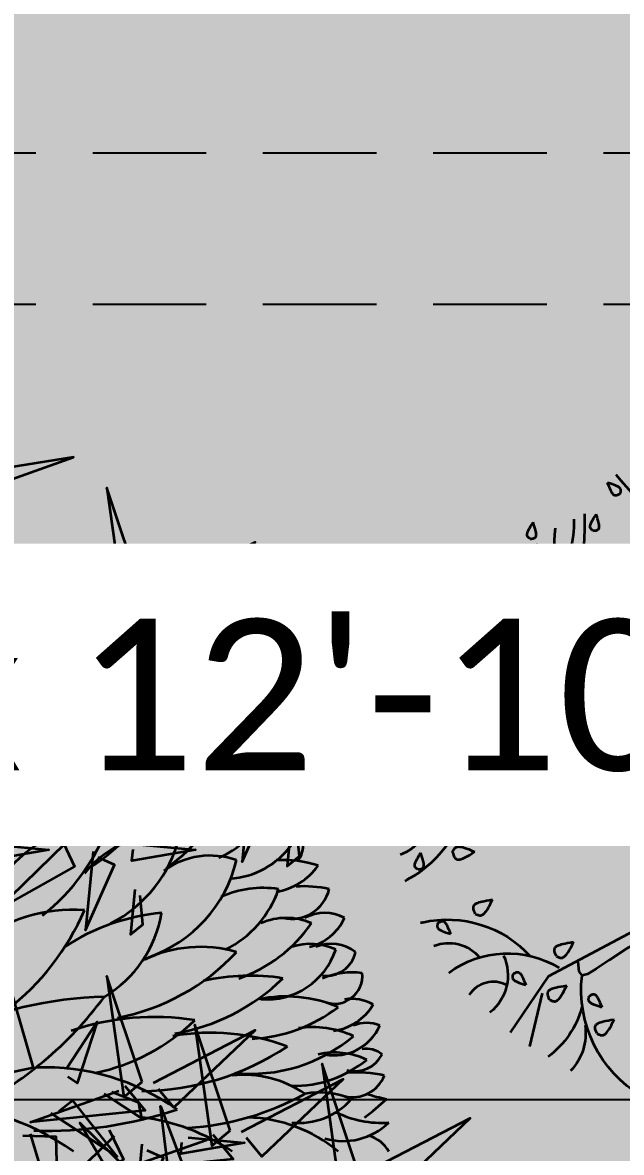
# Model space of a CAD drawing. Header units: millimetres. Extents: x -3567 to 83618, y -21481 to 19784.
# Drawn here: x 5364 to 5759, y 6581 to 7328 of the extents above; entities that cross this region are included whole.
import ezdxf
from ezdxf.enums import TextEntityAlignment as Align

# ---------------------------------------------------------------- set-up
doc = ezdxf.new("R2010")
doc.units = ezdxf.units.MM
doc.header["$LTSCALE"] = 150
doc.linetypes.add('1625_East Villa$0$DASHED', pattern=[0.75, 0.5, -0.25])
doc.linetypes.add('ACAD_ISO10W100', pattern=[18, 12, -3, 0, -3])
for name, color, linetype in [('1625_East Villa$0$ad-Elevation 10', 8, 'Continuous'), ('1625_East Villa$0$ad-Furniture', 8, 'Continuous'), ('1625_East Villa$0$ad-Text main', 7, 'Continuous'), ('ad-Section Line', 2, 'Continuous')]:
    doc.layers.add(name, color=color, linetype=linetype)
doc.layers.add('1625_East Villa$0$ad-Landscape', color=94, linetype='Continuous', lineweight=35)
doc.layers.add('1625_East Villa$0$ad-Landscape 2', color=7, linetype='Continuous', lineweight=35, true_color=0x264c00)
doc.styles.add('1625_East Villa$0$Standard', font='calibril.ttf')
doc.styles.add('ARIAL', font='arial.ttf')

# ---------------------------------------------------------------- blocks, each defined once
blk = doc.blocks.new('enuklfk')
at = {"layer": 'ad-Section Line', "linetype": 'ACAD_ISO10W100', "ltscale": 0.5}
blk.add_line((-3847.77, 0), (829.32, 0), dxfattribs=at)
at = {"layer": 'ad-Section Line', "linetype": 'Continuous', "style": 'ARIAL', "width": 0.8}
blk.add_attdef('SECTION-LETTER', text='', height=80, rotation=2340, dxfattribs=at).set_placement((916.85, 0), align=Align.MIDDLE)
blk = doc.blocks.new('zw$4759')
at = {"layer": 'ad-Section Line', "xscale": 4.313292429215451, "yscale": 4.313292429215451, "zscale": 4.313292429215451, "rotation": 180}
blk.add_blockref('enuklfk', (953.45, -7004.27), dxfattribs=at)
blk = doc.blocks.new('1625_East Villa$0$bamboo')
at = {"layer": '1625_East Villa$0$ad-Landscape 2'}
for points in [[(898.5, 963.1), (1045.1, 1015.5), (876.7, 988.5), (898.5, 963.1)], [(1141.3, 824.7), (1092, 972.3), (1115.5, 803.4), (1141.3, 824.7)], [(1157.1, 823.2), (1299, 896.7), (1185.5, 788.7), (1164.2, 814.6)], [(1117, 819.1), (1145.4, 784.6), (985.2, 768.4), (1108.4, 812)], [(1291.5, 647.4), (1242.1, 795), (1265.7, 626.1), (1291.5, 647.4)], [(1095.3, 757.7), (1115.1, 716.2), (1006.1, 655.3), (1102.4, 749.1)], [(1205.3, 747.1), (1283.9, 739.5), (1195.2, 724.3), (1196.7, 740)], [(1140.9, 737.5), (1130.4, 627.4), (1170.9, 718.7), (1148, 728.8)], [(1307.2, 645.9), (1449.1, 719.5), (1335.7, 611.4), (1314.3, 637.3)], [(1073.1, 552), (1023.7, 699.6), (1047.2, 530.7), (1073.1, 552)], [(1199.3, 684.2), (1193.3, 621.3), (1210.5, 635.5), (1206.4, 675.6)], [(1267.2, 641.9), (1295.6, 607.4), (1135.4, 591.1), (1258.6, 634.8)], [(884, 550.5), (1025.9, 624), (912.4, 516), (891.1, 541.8)], [(1088.8, 550.5), (1230.7, 624), (1117.2, 516), (1095.9, 541.8)], [(1245.4, 580.5), (1265.3, 538.9), (1156.3, 478), (1252.6, 571.9)], [(1355.5, 569.8), (1434.1, 562.2), (1345.4, 547), (1346.9, 562.7)], [(1291.1, 560.2), (1280.6, 450.1), (1321.1, 541.4), (1298.2, 551.6)], [(1048.7, 546.4), (1077.2, 511.9), (916.9, 495.7), (1040.1, 539.3)], [(1349.5, 506.9), (1343.5, 444), (1360.7, 458.2), (1356.6, 498.3)], [(932.3, 474.4), (1010.9, 466.8), (922.2, 451.6), (923.7, 467.3)], [(1027, 485), (1046.8, 443.4), (937.9, 382.6), (1034.1, 476.4)], [(1137.1, 474.4), (1215.7, 466.8), (1126.9, 451.6), (1128.4, 467.3)], [(1072.7, 464.7), (1062.1, 354.7), (1102.6, 446), (1079.8, 456.1)], [(1131.1, 411.5), (1125, 348.6), (1142.3, 362.8), (1138.2, 402.9)], [(945.2, 153.2), (945.8, 313), (988.9, 162.4), (956.1, 155.5)], [(1141.3, 142.9), (1092, 290.5), (1115.5, 121.6), (1141.3, 142.9)], [(1035, 160.6), (1078.2, 226.8), (1050.5, 141.1), (1037.3, 149.7)], [(1264.2, 74.7), (1214.8, 222.3), (1238.4, 53.4), (1264.2, 74.7)], [(1157.1, 141.4), (1299, 214.9), (1185.5, 106.9), (1164.2, 132.8)], [(1441.7, 20.2), (1392.3, 167.8), (1415.9, -1.1), (1441.7, 20.2)], [(1279.9, 73.2), (1421.8, 146.8), (1308.4, 38.7), (1287, 64.6)], [(1117, 137.3), (1145.4, 102.8), (985.2, 86.6), (1108.4, 130.2)], [(1087.9, 126.1), (1140.9, 91.6), (1136.3, 113.5), (1098.9, 128.4)], [(1013.6, 99.1), (1106.3, 38.8), (1044.2, 116.9), (1024.6, 101.4)], [(1220.1, -21.7), (1186.2, -50.9), (1166.7, 109), (1212.8, -13.3)], [(1158.3, -1.3), (1117.1, -21.9), (1054.1, 85.8), (1149.8, -8.5)], [(1457.4, 18.7), (1599.3, 92.2), (1485.9, -15.8), (1464.5, 10)], [(974.5, 68.1), (1020.5, 66.3), (1023.9, -58.4), (985.4, 70.4)], [(1095.3, 76), (1115.1, 34.4), (1006.1, -26.5), (1102.4, 67.3)], [(1239.9, 69.2), (1268.3, 34.7), (1108.1, 18.4), (1231.3, 62.1)], [(1205.3, 65.3), (1283.9, 57.7), (1195.2, 42.5), (1196.7, 58.2)], [(1140.9, 55.7), (1130.4, -54.4), (1170.9, 36.9), (1148, 47)]]:
    blk.add_lwpolyline(points, dxfattribs=at)
blk = doc.blocks.new('1625_East Villa$0$A$C7DA81DBD')
at = {"layer": '1625_East Villa$0$ad-Landscape 2'}
for centre, radius, start, end in [((1.8213, 3.5993), 0.3023, 107.3992, 143.67876), ((1.4522, 3.7508), 0.3106, 341.21289, 26.18085), ((2.4444, 2.7002), 1.2047, 114.47438, 140.38238), ((0.4659, 3.9514), 1.4875, 337.29257, 354.02748), ((2.1581, 3.3546), 0.3559, 99.63085, 133.13709), ((1.6924, 3.6508), 0.4098, 336.38924, 7.6723), ((2.2394, 2.9434), 0.5806, 93.32513, 131.66362), ((0.9147, 3.7961), 1.3196, 333.78136, 348.06114), ((2.4029, 3.194), 0.3293, 92.31458, 133.75489), ((2.1061, 3.4684), 0.2887, 325.35935, 10.9222), ((0.4879, 3.7225), 1.408, 309.24822, 345.91322), ((1.8961, 2.6169), 0.7641, 93.18845, 132.61455), ((2.6219, 2.7574), 0.6207, 93.06665, 130.22411), ((2.1285, 3.3962), 0.4606, 314.41683, 357.63522), ((2.2078, 2.5037), 0.7304, 88.94937, 129.1849), ((1.0136, 3.5245), 1.2421, 311.60195, 346.47297), ((3.0457, 2.0047), 1.2814, 103.71524, 113.85648), ((2.4584, 3.1948), 0.2887, 325.35935, 10.9222), ((2.4357, 2.4238), 0.6427, 77.61453, 116.92393), ((3.0549, 2.2322), 0.863, 98.61282, 128.97622), ((2.5541, 3.0699), 0.3719, 312.03902, 2.39813), ((1.9988, 3.0323), 0.5442, 309.31962, 1.75138), ((2.0257, 2.069), 0.8461, 98.57089, 141.50718), ((0.4415, 3.0214), 1.4626, 322.92796, 355.46028), ((3.0253, 2.6704), 0.2744, 78.73381, 122.02457), ((2.9291, 2.9329), 0.15, 306.19039, 2.52975), ((3.2048, 2.0899), 0.7587, 91.41505, 126.15667), ((2.8327, 2.8868), 0.3555, 304.28194, 353.79297), ((2.4021, 1.9593), 0.8207, 94.0733, 134.87713), ((1.4468, 2.8141), 0.8978, 319.49244, 357.69907), ((1.3292, 3.2587), 1.5303, 304.25441, 342.40951), ((2.8129, 2.1522), 0.6446, 92.21829, 140.84358), ((3.255, 2.3074), 0.3987, 82.27272, 109.05896), ((4.7109, 2.1806), 1.4962, 159.58638, 165.44635), ((3.0882, 1.8014), 0.7945, 88.44815, 127.52814), ((2.167, 2.7765), 0.9598, 303.44945, 349.14185), ((3.387, 2.0873), 0.4877, 88.40112, 129.1706), ((3.2185, 2.5369), 0.186, 299.00554, 11.76376), ((3.4542, 2.3019), 0.1679, 76.81907, 120.10983), ((3.3252, 2.438), 0.1695, 323.72347, 9.28631), ((3.2095, 2.1093), 0.2729, 57.84483, 144.60114), ((3.5474, 1.9775), 0.3785, 89.04584, 126.1809), ((3.4098, 2.3203), 0.1483, 278.29705, 13.9033), ((2.3006, 1.3581), 0.9275, 90.17163, 138.26071), ((0.9565, 2.7668), 1.425, 308.22789, 340.26694), ((2.8672, 2.5356), 0.5252, 291.97187, 338.1743), ((2.6751, 1.5084), 0.6953, 80.6567, 141.71751), ((3.6227, 2.031), 0.1831, 77.9287, 128.85753), ((3.4132, 2.1554), 0.2388, 327.68239, 13.24524), ((1.8936, 2.412), 0.9205, 297.11773, 346.33164), ((3.104, 2.4748), 0.5733, 273.62657, 324.23647), ((3.3241, 1.386), 0.7926, 71.98772, 94.43369), ((3.0021, 1.5187), 0.5438, 70.20197, 126.22103), ((2.2585, 2.2572), 0.9551, 289.25986, 346.25719), ((3.5079, 1.2176), 0.814, 72.47778, 93.23616), ((3.3942, 2.2431), 0.4369, 278.92704, 325.21519), ((3.3701, 1.1333), 0.7046, 81.24696, 114.39648), ((2.7888, 2.0624), 0.7268, 296.20301, 341.32918), ((3.5663, 1.8937), 0.2709, 257.55099, 346.34539), ((3.6458, 0.9704), 0.8788, 77.92659, 92.99743), ((2.0528, 0.5755), 1.111, 86.04844, 128.35019), ((0.5036, 2.3877), 1.7715, 307.95541, 336.59015), ((2.8127, 0.1703), 1.5025, 95.62532, 123.13317), ((1.8408, 1.8007), 0.8356, 300.6803, 350.69519), ((3.799, 1.3868), 0.2788, 60.36234, 119.63766), ((2.8723, 2.1694), 1.0147, 288.93763, 325.3584), ((3.5309, 1.1863), 0.4429, 66.56317, 113.43683), ((3.6025, 1.7876), 0.3701, 283.9638, 334.63628), ((2.935, 0.5362), 0.8919, 73.64007, 116.08119), ((3.6986, 1.0203), 0.4283, 65.59747, 107.58932), ((3.8429, 1.1634), 0.2852, 53.28378, 111.64538), ((2.0704, 2.4383), 1.5297, 280.87998, 316.84474), ((3.3934, 1.5704), 0.508, 265.63715, 341.63434), ((3.8061, 1.4393), 0.2126, 263.93136, 347.1466), ((2.5206, 2.2177), 1.411, 279.65865, 314.4053), ((3.2785, -0.1985), 1.4267, 80.74511, 103.04309), ((3.9905, 0.7068), 0.5437, 82.71659, 112.35425), ((3.867, 1.2266), 0.1934, 249.40402, 5.81334), ((2.3551, -1.8074), 2.8907, 91.74206, 114.32586), ((0.1824, 2.6175), 2.5892, 296.37959, 323.62907), ((3.5292, 0.1698), 0.9139, 66.6856, 101.98272), ((3.8058, 1.2269), 0.3858, 278.11277, 328.84912), ((3.9828, 0.7528), 0.3143, 60.83495, 98.40667), ((3.2424, 1.8545), 1.0655, 272.74788, 307.4895), ((2.6118, -0.8298), 1.7705, 80.78995, 108.93131), ((1.9143, 1.938), 1.4152, 281.89122, 313.87774), ((3.7147, 0.1925), 0.678, 65.29475, 98.44427), ((3.8641, 1.0224), 0.3477, 259.21259, 336.08162), ((4.09, 0.6654), 0.2348, 66.95459, 113.04541), ((3.0057, -0.698), 1.5293, 69.60798, 99.92697), ((3.2885, 1.64), 1.0932, 263.82806, 310.47833), ((2.5064, 2.2982), 1.8728, 270.64954, 303.44704), ((4.09, 0.5543), 0.1658, 49.71676, 100.64559), ((3.5803, 1.2652), 0.8033, 269.21022, 309.38588), ((3.8679, 0.1672), 0.5263, 65.03704, 102.60876), ((4.0065, 0.7788), 0.2144, 255.31026, 332.80649), ((1.8532, -0.9988), 1.5896, 54.65742, 92.19306), ((4.0211, -0.3309), 0.8867, 77.52959, 94.45848), ((3.2335, -0.2213), 0.7603, 55.7746, 95.87942), ((3.9905, 0.6212), 0.2383, 256.99707, 338.77188), ((2.7222, 2.1138), 1.9478, 273.73964, 298.81783), ((3.7607, -0.1513), 0.5674, 66.95643, 100.10595), ((4.487, 1.6291), 1.2847, 251.99953, 258.36281), ((1.0264, -1.4309), 1.7659, 54.46623, 125.53377), ((3.6164, 0.6908), 0.4865, 264.42972, 318.86104), ((3.052, 1.6261), 1.72, 306.4839, 313.12995), ((1.8634, 3.0329), 2.8823, 268.28266, 288.38947), ((2.3531, -1.1695), 1.4234, 55.68031, 82.95803), ((3.2407, -0.7659), 1.0093, 49.89452, 88.74382), ((4.1975, 0.9392), 0.7339, 243.98295, 273.57108), ((3.9266, 0.5355), 0.4565, 253.76314, 313.91182), ((4.0462, -0.1006), 0.224, 28.43363, 74.68909)]:
    blk.add_arc(centre, radius, start, end, dxfattribs=at)
blk = doc.blocks.new('1625_East Villa$0$A$C279134A6')
at = {"layer": '1625_East Villa$0$ad-Landscape', "linetype": 'Continuous'}
for p, q in [((185.4, 683.3), (169.6, 750.2)), ((72.2, 376.9), (16.7, 336.4)), ((150.2, 271.7), (93.3, 199)), ((134.4, 222.4), (119.1, 163.4))]:
    blk.add_line(p, q, dxfattribs=at)
for points in [[(326.6, 591.6), (193.3, 662.6), (145.5, 732.7)], [(254.4, 734.2), (253.5, 732.3), (252.9, 730.7), (252.5, 729.4), (252.2, 728.3), (252.1, 727.4), (252, 726.6), (252.1, 725.8), (252.2, 725.2), (252.4, 724.6), (252.6, 724), (252.9, 723.4), (253.3, 722.9), (253.9, 722.3), (254.5, 721.8), (255.4, 721.3), (256.3, 720.8), (257.5, 720.3), (259, 719.8), (260.7, 719.3), (262.8, 718.7), (265.3, 718.2), (268.2, 717.6), (271.7, 717), (275.8, 716.4)], [(254.4, 734.2), (255, 734.5), (255.7, 734.8), (256.4, 735.1), (257.1, 735.4), (257.7, 735.7), (258.4, 735.9), (259.1, 736.1), (259.7, 736.2), (260.3, 736.2), (261, 736.2), (261.6, 736.2), (262.3, 736), (263, 735.7), (263.7, 735.2), (264.5, 734.7), (265.3, 733.9), (266.2, 733), (267.2, 731.9), (268.3, 730.4), (269.5, 728.6), (270.8, 726.3), (272.3, 723.6), (273.9, 720.3), (275.8, 716.4)], [(244, 687.6), (243.9, 688.2), (243.8, 688.7), (243.7, 689.2), (243.6, 689.7), (243.5, 690.2), (243.4, 690.7), (243.4, 691.2), (243.4, 691.6), (243.5, 692.1), (243.6, 692.5), (243.7, 693), (243.9, 693.4), (244.2, 693.8), (244.7, 694.3), (245.2, 694.7), (245.8, 695.2), (246.6, 695.7), (247.5, 696.2), (248.7, 696.8), (250.2, 697.5), (252.1, 698.2), (254.3, 699), (257.1, 699.9), (260.3, 700.9)], [(244, 687.6), (245.2, 686.8), (246.2, 686.2), (247.1, 685.7), (247.8, 685.3), (248.5, 685.1), (249, 684.9), (249.5, 684.8), (250, 684.8), (250.4, 684.9), (250.9, 684.9), (251.3, 685.1), (251.8, 685.3), (252.2, 685.6), (252.7, 686), (253.2, 686.5), (253.7, 687.1), (254.2, 687.8), (254.8, 688.8), (255.4, 689.9), (256.1, 691.4), (256.9, 693.1), (257.9, 695.3), (259, 697.9), (260.3, 700.9)], [(194.9, 691.6), (194.1, 689.8), (193.5, 688.2), (193.1, 686.9), (192.8, 685.8), (192.6, 684.8), (192.6, 684), (192.6, 683.3), (192.8, 682.7), (192.9, 682), (193.2, 681.4), (193.5, 680.9), (193.9, 680.3), (194.4, 679.8), (195.1, 679.3), (195.9, 678.8), (196.9, 678.2), (198.1, 677.7), (199.5, 677.2), (201.2, 676.7), (203.3, 676.2), (205.8, 675.6), (208.8, 675.1), (212.3, 674.5), (216.3, 673.9)], [(194.9, 691.6), (195.6, 692), (196.3, 692.3), (197, 692.6), (197.6, 692.9), (198.3, 693.1), (199, 693.3), (199.6, 693.5), (200.2, 693.6), (200.9, 693.7), (201.5, 693.7), (202.1, 693.6), (202.8, 693.4), (203.5, 693.1), (204.2, 692.7), (205, 692.1), (205.8, 691.4), (206.8, 690.5), (207.7, 689.3), (208.8, 687.9), (210, 686), (211.4, 683.8), (212.8, 681.1), (214.5, 677.8), (216.3, 673.9)], [(148.9, 659.8), (148.8, 660.3), (148.7, 660.9), (148.5, 661.4), (148.4, 661.9), (148.4, 662.4), (148.3, 662.9), (148.3, 663.3), (148.3, 663.8), (148.3, 664.3), (148.4, 664.7), (148.6, 665.1), (148.8, 665.6), (149.1, 666), (149.5, 666.5), (150, 666.9), (150.7, 667.4), (151.4, 667.9), (152.4, 668.4), (153.6, 669), (155.1, 669.7), (156.9, 670.4), (159.2, 671.2), (161.9, 672.1), (165.2, 673.1)], [(148.9, 659.8), (150.1, 659), (151.1, 658.3), (152, 657.8), (152.7, 657.5), (153.3, 657.2), (153.9, 657.1), (154.4, 657), (154.9, 657), (155.3, 657), (155.8, 657.1), (156.2, 657.3), (156.6, 657.5), (157.1, 657.8), (157.5, 658.1), (158, 658.6), (158.5, 659.3), (159.1, 660), (159.6, 660.9), (160.3, 662.1), (161, 663.5), (161.8, 665.3), (162.8, 667.5), (163.9, 670.1), (165.2, 673.1)], [(358.2, 591.7), (321, 610.4), (291.7, 627.5), (269.5, 642), (253.4, 653.1), (242.3, 659.8), (235.5, 661.1), (231.8, 656.2), (230.5, 644.1)], [(203.4, 637.1), (204.1, 637.4), (204.7, 637.7), (205.4, 638.1), (206.1, 638.3), (206.8, 638.6), (207.4, 638.8), (208.1, 639), (208.7, 639.1), (209.3, 639.1), (210, 639.1), (210.6, 639.1), (211.3, 638.9), (212, 638.6), (212.7, 638.1), (213.5, 637.6), (214.3, 636.8), (215.2, 635.9), (216.2, 634.8), (217.3, 633.3), (218.5, 631.5), (219.8, 629.2), (221.3, 626.5), (223, 623.2), (224.8, 619.3)], [(203.4, 637.1), (202.6, 635.2), (202, 633.7), (201.5, 632.3), (201.2, 631.2), (201.1, 630.3), (201.1, 629.5), (201.1, 628.7), (201.2, 628.1), (201.4, 627.5), (201.6, 626.9), (201.9, 626.3), (202.4, 625.8), (202.9, 625.2), (203.5, 624.7), (204.4, 624.2), (205.4, 623.7), (206.5, 623.2), (208, 622.7), (209.7, 622.2), (211.8, 621.6), (214.3, 621.1), (217.2, 620.5), (220.7, 619.9), (224.8, 619.3)], [(54.6, 595.9), (54.5, 596.4), (54.4, 596.9), (54.3, 597.4), (54.2, 597.9), (54.1, 598.4), (54, 598.9), (54, 599.4), (54, 599.9), (54.1, 600.3), (54.2, 600.8), (54.3, 601.2), (54.5, 601.6), (54.8, 602.1), (55.2, 602.5), (55.8, 603), (56.4, 603.5), (57.2, 604), (58.1, 604.5), (59.3, 605.1), (60.8, 605.7), (62.7, 606.4), (64.9, 607.2), (67.7, 608.2), (70.9, 609.2)], [(54.6, 595.9), (55.8, 595), (56.8, 594.4), (57.7, 593.9), (58.4, 593.5), (59.1, 593.3), (59.6, 593.2), (60.1, 593.1), (60.6, 593.1), (61, 593.1), (61.5, 593.2), (61.9, 593.3), (62.4, 593.5), (62.8, 593.8), (63.3, 594.2), (63.8, 594.7), (64.2, 595.3), (64.8, 596.1), (65.3, 597), (66, 598.2), (66.7, 599.6), (67.5, 601.4), (68.5, 603.5), (69.6, 606.1), (70.9, 609.2)], [(101.8, 583.9), (101, 582.1), (100.4, 580.5), (100, 579.2), (99.7, 578.1), (99.5, 577.1), (99.5, 576.3), (99.6, 575.6), (99.7, 575), (99.8, 574.4), (100.1, 573.8), (100.4, 573.2), (100.8, 572.6), (101.3, 572.1), (102, 571.6), (102.8, 571.1), (103.8, 570.6), (105, 570.1), (106.4, 569.5), (108.1, 569), (110.2, 568.5), (112.7, 568), (115.7, 567.4), (119.2, 566.8), (123.2, 566.2)], [(101.8, 583.9), (102.5, 584.3), (103.2, 584.6), (103.9, 584.9), (104.5, 585.2), (105.2, 585.4), (105.9, 585.7), (106.5, 585.8), (107.2, 585.9), (107.8, 586), (108.4, 586), (109.1, 585.9), (109.7, 585.7), (110.4, 585.4), (111.1, 585), (111.9, 584.4), (112.8, 583.7), (113.7, 582.8), (114.7, 581.6), (115.7, 580.2), (116.9, 578.4), (118.3, 576.1), (119.8, 573.4), (121.4, 570.1), (123.2, 566.2)], [(29.7, 528.4), (29.3, 528.1), (28.8, 527.7), (28.4, 527.4), (28, 527.1), (27.6, 526.8), (27.2, 526.4), (26.9, 526.1), (26.6, 525.7), (26.4, 525.4), (26.2, 525), (26, 524.5), (25.9, 524.1), (25.8, 523.5), (25.8, 522.9), (25.9, 522.2), (26.1, 521.5), (26.4, 520.6), (26.7, 519.6), (27.3, 518.3), (28, 516.9), (28.9, 515.1), (30.1, 513), (31.6, 510.6), (33.4, 507.7)], [(29.7, 528.4), (31.1, 528.2), (32.3, 528.1), (33.3, 527.9), (34.1, 527.7), (34.7, 527.5), (35.2, 527.2), (35.7, 526.9), (36, 526.6), (36.4, 526.3), (36.6, 526), (36.9, 525.6), (37.1, 525.1), (37.2, 524.6), (37.3, 524), (37.4, 523.3), (37.4, 522.5), (37.3, 521.6), (37.1, 520.6), (36.8, 519.3), (36.4, 517.7), (35.9, 515.8), (35.2, 513.5), (34.4, 510.8), (33.4, 507.7)], [(73.3, 506.8), (73.9, 508.7), (74.4, 510.3), (75, 511.6), (75.5, 512.6), (76, 513.4), (76.5, 514.1), (77, 514.6), (77.5, 515), (78, 515.3), (78.6, 515.6), (79.2, 515.9), (79.9, 516), (80.6, 516.1), (81.5, 516), (82.4, 515.9), (83.5, 515.6), (84.7, 515.2), (86.1, 514.7), (87.8, 514), (89.7, 513), (92, 511.8), (94.6, 510.3), (97.6, 508.5), (101.1, 506.3)], [(73.3, 506.8), (73.6, 506), (73.9, 505.4), (74.2, 504.7), (74.6, 504), (74.9, 503.4), (75.3, 502.8), (75.6, 502.3), (76, 501.8), (76.5, 501.3), (77, 500.9), (77.5, 500.5), (78.1, 500.3), (78.9, 500), (79.7, 499.9), (80.7, 499.8), (81.8, 499.8), (83, 499.9), (84.5, 500.2), (86.3, 500.6), (88.4, 501.2), (90.9, 502), (93.8, 503.1), (97.2, 504.5), (101.1, 506.3)], [(344.6, 430.2), (239.1, 354.8)], [(59.8, 418.5), (59.3, 418.2), (58.9, 417.9), (58.4, 417.5), (58, 417.2), (57.7, 416.9), (57.3, 416.6), (57, 416.2), (56.7, 415.9), (56.4, 415.5), (56.2, 415.1), (56, 414.7), (55.9, 414.2), (55.9, 413.7), (55.9, 413), (56, 412.4), (56.1, 411.6), (56.4, 410.7), (56.8, 409.7), (57.3, 408.5), (58, 407), (59, 405.2), (60.2, 403.2), (61.6, 400.7), (63.4, 397.8)], [(59.8, 418.5), (61.2, 418.4), (62.4, 418.2), (63.3, 418), (64.1, 417.8), (64.8, 417.6), (65.3, 417.3), (65.7, 417), (66.1, 416.8), (66.4, 416.4), (66.7, 416.1), (66.9, 415.7), (67.1, 415.3), (67.3, 414.7), (67.4, 414.1), (67.4, 413.5), (67.4, 412.7), (67.3, 411.8), (67.1, 410.7), (66.9, 409.4), (66.5, 407.8), (66, 405.9), (65.3, 403.7), (64.5, 401), (63.4, 397.8)], [(115.9, 400.4), (116.5, 402.3), (117.1, 403.9), (117.6, 405.2), (118.1, 406.2), (118.6, 407), (119.1, 407.7), (119.6, 408.2), (120.1, 408.6), (120.6, 408.9), (121.2, 409.2), (121.8, 409.5), (122.5, 409.6), (123.2, 409.7), (124.1, 409.6), (125, 409.5), (126.1, 409.2), (127.3, 408.9), (128.8, 408.3), (130.4, 407.6), (132.3, 406.6), (134.6, 405.4), (137.2, 403.9), (140.2, 402.1), (143.7, 399.9)], [(115.9, 400.4), (116.2, 399.6), (116.5, 399), (116.8, 398.3), (117.2, 397.6), (117.5, 397), (117.9, 396.4), (118.2, 395.9), (118.7, 395.4), (119.1, 394.9), (119.6, 394.5), (120.1, 394.1), (120.7, 393.9), (121.5, 393.6), (122.3, 393.5), (123.3, 393.4), (124.4, 393.4), (125.7, 393.5), (127.2, 393.8), (128.9, 394.2), (131, 394.8), (133.5, 395.6), (136.4, 396.7), (139.8, 398.1), (143.7, 399.9)], [(352.6, 400.1), (262.6, 334.3)], [(239.1, 354.8), (91.7, 387.5), (9.7, 365.3)], [(74, 364.4), (74.6, 366.3), (75.2, 367.9), (75.7, 369.2), (76.2, 370.3), (76.7, 371.1), (77.2, 371.7), (77.7, 372.2), (78.2, 372.6), (78.7, 373), (79.3, 373.3), (79.9, 373.5), (80.6, 373.7), (81.3, 373.7), (82.2, 373.7), (83.1, 373.5), (84.2, 373.3), (85.4, 372.9), (86.9, 372.4), (88.5, 371.6), (90.4, 370.7), (92.7, 369.5), (95.3, 368), (98.3, 366.2), (101.8, 364)], [(263, 334.1), (222.6, 344.1), (189.3, 350.2), (162.9, 353.6), (143.5, 355.7), (130.8, 357.8), (124.7, 361.2), (125.1, 367.3), (131.9, 377.4)], [(74, 364.4), (74.3, 363.7), (74.6, 363), (74.9, 362.3), (75.3, 361.7), (75.6, 361.1), (76, 360.5), (76.3, 359.9), (76.8, 359.4), (77.2, 359), (77.7, 358.6), (78.2, 358.2), (78.8, 357.9), (79.6, 357.7), (80.4, 357.5), (81.4, 357.5), (82.5, 357.5), (83.8, 357.6), (85.3, 357.8), (87, 358.2), (89.1, 358.8), (91.6, 359.7), (94.5, 360.8), (97.9, 362.2), (101.8, 364)], [(113.9, 335.5), (113.5, 335.2), (113, 334.9), (112.6, 334.6), (112.2, 334.2), (111.8, 333.9), (111.5, 333.6), (111.2, 333.2), (110.9, 332.9), (110.6, 332.5), (110.4, 332.1), (110.2, 331.7), (110.1, 331.2), (110.1, 330.7), (110.1, 330.1), (110.2, 329.4), (110.3, 328.6), (110.6, 327.7), (111, 326.7), (111.5, 325.5), (112.2, 324), (113.2, 322.3), (114.4, 320.2), (115.8, 317.7), (117.6, 314.8)], [(113.9, 335.5), (115.4, 335.4), (116.6, 335.2), (117.5, 335), (118.3, 334.8), (119, 334.6), (119.5, 334.3), (119.9, 334.1), (120.3, 333.8), (120.6, 333.4), (120.9, 333.1), (121.1, 332.7), (121.3, 332.3), (121.5, 331.7), (121.6, 331.2), (121.6, 330.5), (121.6, 329.7), (121.5, 328.8), (121.3, 327.7), (121.1, 326.4), (120.7, 324.8), (120.2, 322.9), (119.5, 320.7), (118.6, 318), (117.6, 314.8)], [(91.5, 293.4), (92.1, 295.4), (92.7, 297), (93.2, 298.2), (93.7, 299.3), (94.2, 300.1), (94.7, 300.7), (95.2, 301.2), (95.7, 301.7), (96.2, 302), (96.8, 302.3), (97.4, 302.5), (98.1, 302.7), (98.8, 302.7), (99.7, 302.7), (100.6, 302.6), (101.7, 302.3), (102.9, 301.9), (104.4, 301.4), (106, 300.7), (107.9, 299.7), (110.2, 298.5), (112.8, 297), (115.8, 295.2), (119.3, 293)], [(91.5, 293.4), (91.8, 292.7), (92.1, 292), (92.4, 291.4), (92.8, 290.7), (93.1, 290.1), (93.5, 289.5), (93.8, 289), (94.3, 288.4), (94.7, 288), (95.2, 287.6), (95.7, 287.2), (96.3, 286.9), (97.1, 286.7), (97.9, 286.6), (98.9, 286.5), (100, 286.5), (101.3, 286.6), (102.8, 286.8), (104.5, 287.2), (106.6, 287.8), (109.1, 288.7), (112, 289.8), (115.4, 291.2), (119.3, 293)], [(167.1, 286.6), (166.7, 286.3), (166.2, 286), (165.8, 285.7), (165.4, 285.3), (165, 285), (164.7, 284.7), (164.3, 284.3), (164.1, 284), (163.8, 283.6), (163.6, 283.2), (163.4, 282.8), (163.3, 282.3), (163.2, 281.8), (163.3, 281.2), (163.4, 280.5), (163.5, 279.7), (163.8, 278.8), (164.2, 277.8), (164.7, 276.6), (165.4, 275.1), (166.4, 273.4), (167.5, 271.3), (169, 268.8), (170.8, 265.9)], [(167.1, 286.6), (168.6, 286.5), (169.7, 286.3), (170.7, 286.1), (171.5, 285.9), (172.2, 285.7), (172.7, 285.4), (173.1, 285.2), (173.5, 284.9), (173.8, 284.6), (174.1, 284.2), (174.3, 283.8), (174.5, 283.4), (174.7, 282.9), (174.8, 282.3), (174.8, 281.6), (174.8, 280.8), (174.7, 279.9), (174.5, 278.8), (174.3, 277.5), (173.9, 275.9), (173.3, 274), (172.7, 271.8), (171.8, 269.1), (170.8, 265.9)], [(229.8, 226.1), (230.4, 228), (230.9, 229.6), (231.5, 230.9), (232, 231.9), (232.5, 232.7), (233, 233.4), (233.5, 233.9), (234, 234.3), (234.5, 234.6), (235.1, 234.9), (235.7, 235.2), (236.4, 235.3), (237.1, 235.4), (238, 235.3), (238.9, 235.2), (240, 234.9), (241.2, 234.6), (242.6, 234), (244.3, 233.3), (246.2, 232.3), (248.5, 231.1), (251.1, 229.6), (254.1, 227.8), (257.6, 225.6)], [(229.8, 226.1), (230.1, 225.4), (230.4, 224.7), (230.7, 224), (231, 223.3), (231.4, 222.7), (231.8, 222.1), (232.1, 221.6), (232.5, 221.1), (233, 220.6), (233.5, 220.2), (234, 219.8), (234.6, 219.6), (235.3, 219.3), (236.2, 219.2), (237.1, 219.1), (238.3, 219.1), (239.5, 219.2), (241, 219.5), (242.8, 219.9), (244.9, 220.5), (247.4, 221.3), (250.3, 222.4), (253.7, 223.8), (257.6, 225.6)], [(82.1, 212.1), (81.6, 211.7), (81.2, 211.4), (80.8, 211.1), (80.4, 210.8), (80, 210.5), (79.6, 210.1), (79.3, 209.8), (79, 209.4), (78.7, 209), (78.5, 208.6), (78.4, 208.2), (78.2, 207.7), (78.2, 207.2), (78.2, 206.6), (78.3, 205.9), (78.5, 205.2), (78.7, 204.3), (79.1, 203.2), (79.6, 202), (80.4, 200.6), (81.3, 198.8), (82.5, 196.7), (84, 194.3), (85.8, 191.4)], [(82.1, 212.1), (83.5, 211.9), (84.7, 211.8), (85.7, 211.6), (86.5, 211.4), (87.1, 211.1), (87.6, 210.9), (88, 210.6), (88.4, 210.3), (88.7, 210), (89, 209.6), (89.3, 209.3), (89.5, 208.8), (89.6, 208.3), (89.7, 207.7), (89.8, 207), (89.7, 206.2), (89.6, 205.3), (89.5, 204.2), (89.2, 202.9), (88.8, 201.4), (88.3, 199.5), (87.6, 197.2), (86.8, 194.5), (85.8, 191.4)], [(132.7, 177.1), (132.2, 176.8), (131.8, 176.5), (131.4, 176.1), (131, 175.8), (130.6, 175.5), (130.2, 175.2), (129.9, 174.8), (129.6, 174.5), (129.4, 174.1), (129.1, 173.7), (129, 173.3), (128.9, 172.8), (128.8, 172.2), (128.8, 171.6), (128.9, 171), (129.1, 170.2), (129.3, 169.3), (129.7, 168.3), (130.3, 167.1), (131, 165.6), (131.9, 163.8), (133.1, 161.8), (134.6, 159.3), (136.4, 156.4)], [(132.7, 177.1), (134.1, 177), (135.3, 176.8), (136.3, 176.6), (137.1, 176.4), (137.7, 176.2), (138.2, 175.9), (138.7, 175.6), (139, 175.4), (139.3, 175), (139.6, 174.7), (139.9, 174.3), (140.1, 173.9), (140.2, 173.3), (140.3, 172.7), (140.4, 172.1), (140.3, 171.3), (140.3, 170.4), (140.1, 169.3), (139.8, 168), (139.4, 166.4), (138.9, 164.5), (138.2, 162.3), (137.4, 159.6), (136.4, 156.4)], [(241.9, 156.2), (242.5, 158.1), (243.1, 159.7), (243.6, 161), (244.2, 162), (244.7, 162.9), (245.2, 163.5), (245.6, 164), (246.2, 164.4), (246.7, 164.8), (247.2, 165.1), (247.9, 165.3), (248.5, 165.5), (249.3, 165.5), (250.1, 165.5), (251.1, 165.3), (252.2, 165.1), (253.4, 164.7), (254.8, 164.2), (256.5, 163.4), (258.4, 162.5), (260.6, 161.3), (263.2, 159.8), (266.3, 157.9), (269.8, 155.8)], [(241.9, 156.2), (242.3, 155.5), (242.6, 154.8), (242.9, 154.1), (243.2, 153.5), (243.6, 152.9), (243.9, 152.3), (244.3, 151.7), (244.7, 151.2), (245.1, 150.8), (245.6, 150.3), (246.2, 150), (246.8, 149.7), (247.5, 149.5), (248.3, 149.3), (249.3, 149.3), (250.4, 149.3), (251.7, 149.4), (253.2, 149.6), (255, 150), (257.1, 150.6), (259.5, 151.5), (262.5, 152.6), (265.8, 154), (269.8, 155.8)], [(170.6, 113.9), (170.1, 113.6), (169.7, 113.3), (169.3, 113), (168.9, 112.7), (168.5, 112.3), (168.1, 112), (167.8, 111.7), (167.5, 111.3), (167.3, 110.9), (167, 110.5), (166.9, 110.1), (166.8, 109.6), (166.7, 109.1), (166.7, 108.5), (166.8, 107.8), (167, 107), (167.2, 106.2), (167.6, 105.1), (168.2, 103.9), (168.9, 102.4), (169.8, 100.7), (171, 98.6), (172.5, 96.1), (174.3, 93.2)], [(170.6, 113.9), (172, 113.8), (173.2, 113.6), (174.2, 113.5), (175, 113.2), (175.6, 113), (176.1, 112.8), (176.6, 112.5), (176.9, 112.2), (177.2, 111.9), (177.5, 111.5), (177.8, 111.1), (178, 110.7), (178.1, 110.2), (178.2, 109.6), (178.3, 108.9), (178.2, 108.1), (178.2, 107.2), (178, 106.1), (177.7, 104.8), (177.3, 103.2), (176.8, 101.4), (176.1, 99.1), (175.3, 96.4), (174.3, 93.2)], [(249.6, 103.8), (249.1, 103.5), (248.7, 103.2), (248.3, 102.8), (247.8, 102.5), (247.5, 102.2), (247.1, 101.8), (246.8, 101.5), (246.5, 101.1), (246.2, 100.8), (246, 100.4), (245.8, 99.9), (245.7, 99.5), (245.7, 98.9), (245.7, 98.3), (245.8, 97.7), (246, 96.9), (246.2, 96), (246.6, 95), (247.1, 93.7), (247.9, 92.3), (248.8, 90.5), (250, 88.4), (251.5, 86), (253.3, 83.1)], [(249.6, 103.8), (251, 103.6), (252.2, 103.5), (253.2, 103.3), (253.9, 103.1), (254.6, 102.9), (255.1, 102.6), (255.5, 102.3), (255.9, 102), (256.2, 101.7), (256.5, 101.4), (256.8, 101), (257, 100.5), (257.1, 100), (257.2, 99.4), (257.2, 98.7), (257.2, 98), (257.1, 97), (257, 96), (256.7, 94.7), (256.3, 93.1), (255.8, 91.2), (255.1, 88.9), (254.3, 86.3), (253.3, 83.1)], [(283.7, 57), (282.5, 57.8), (281.5, 58.4), (280.6, 58.9), (279.9, 59.3), (279.3, 59.5), (278.7, 59.7), (278.2, 59.7), (277.7, 59.7), (277.3, 59.7), (276.8, 59.6), (276.4, 59.5), (276, 59.3), (275.5, 59), (275, 58.6), (274.6, 58.1), (274.1, 57.5), (273.5, 56.8), (273, 55.8), (272.3, 54.7), (271.6, 53.2), (270.8, 51.4), (269.8, 49.3), (268.7, 46.7), (267.4, 43.6)], [(283.7, 57), (283.8, 56.4), (283.9, 55.9), (284.1, 55.4), (284.1, 54.9), (284.2, 54.4), (284.3, 53.9), (284.3, 53.4), (284.3, 53), (284.2, 52.5), (284.2, 52.1), (284, 51.6), (283.8, 51.2), (283.5, 50.8), (283.1, 50.3), (282.6, 49.8), (281.9, 49.4), (281.2, 48.9), (280.2, 48.3), (279, 47.8), (277.5, 47.1), (275.6, 46.4), (273.4, 45.6), (270.7, 44.7), (267.4, 43.6)]]:
    blk.add_lwpolyline(points, dxfattribs=at)
for centre, radius, start, end in [((389.9, 679.2), 155.4, 120.8041, 186.6856), ((172.1, 733.8), 67.9, 351.7576, 43.6802), ((128.2, 673.6), 110.4, 14.2876, 54.1159), ((83.4, 661.2), 59.2, 335.0444, 51.6546), ((124.5, 703.8), 35, 211.1943, 298.9324), ((142.2, 758), 124.4, 233.6853, 301.3784), ((68.4, 671), 50.4, 248.5531, 320.17), ((67, 731.1), 139.9, 257.0811, 317.7415), ((1.1, 443.7), 155, 77.0811, 78.0944), ((88, 678.8), 155, 241.3469, 242.3602), ((-48.8, 417.6), 139.9, 1.6998, 62.3602), ((-8.7, 462.4), 50.4, 359.2713, 70.8882), ((-9.2, 348.3), 124.4, 18.0629, 85.7559), ((9.1, 460.1), 59.2, 267.7867, 344.3968), ((12.6, 401), 35, 20.5089, 108.247), ((230.2, 247.1), 155.4, 132.7556, 198.6371), ((-760.6, 724.4), 1021, 327.7895, 338.4969), ((35.1, 421.5), 110.4, 265.3254, 305.1537), ((538.9, 137.6), 338.7, 144.528, 186.2468), ((29.3, 347.2), 67.9, 275.7611, 327.6837), ((-51, 364.4), 295.6, 311.5008, 334.7886), ((-226.1, 96.2), 464.8, 358.3377, 17.8186), ((97.2, 158.4), 89, 334.3958, 12.8307), ((77.9, 92.1), 147.4, 358.9379, 30.6247), ((640.2, -258.1), 464.8, 121.6227, 141.1035)]:
    blk.add_arc(centre, radius, start, end, dxfattribs=at)
blk = doc.blocks.new('1625_East Villa$0$zw$DAD3')
at = {"transparency": 33554610}
h = blk.add_hatch(dxfattribs=at)
h.set_pattern_fill('DOTS', color=35, scale=20, angle=360)
h.set_pattern_definition([(360, (-800139.518, 271344.397), (15.875, 31.75), [0, -31.75])])
h.paths.add_polyline_path([(450, -2530), (2915, -2530), (2915, -450), (450, -450)])
at = {"layer": '1625_East Villa$0$ad-Elevation 10', "linetype": '1625_East Villa$0$DASHED'}
for points in [[(0, -943.33), (3365, -943.33)], [(0, -1043.33), (3365, -1043.33)]]:
    blk.add_lwpolyline(points, dxfattribs=at)
at = {"xscale": 95.10164028446887, "yscale": 95.10164028446887, "zscale": 95.10164028446887, "rotation": 359.9999999999999}
blk.add_blockref('1625_East Villa$0$A$C7DA81DBD', (1592.07, -1603.96), dxfattribs=at)
at = {"layer": '1625_East Villa$0$ad-Landscape', "linetype": 'Continuous', "xscale": 0.473259546584505, "yscale": 0.473259546584505, "zscale": 0.473259546584505, "rotation": 359.9999999999999}
blk.add_blockref('1625_East Villa$0$bamboo', (1292.6, -1624.94), dxfattribs=at)
at = {"layer": '1625_East Villa$0$ad-Landscape', "xscale": -0.5272785422807036, "yscale": 0.5272785422807036, "zscale": 0.5272785422807036, "rotation": 180}
blk.add_blockref('1625_East Villa$0$A$C279134A6', (1999.14, -1138.35), dxfattribs=at)
at = {"layer": '1625_East Villa$0$ad-Text main', "insert": (1759.1, -1302.07), "char_height": 100, "width": 1547.8425, "attachment_point": 5, "style": '1625_East Villa$0$Standard', "bg_fill": 2}
blk.add_mtext("13'-9'' x 12'-10''", dxfattribs=at)
blk = doc.blocks.new('1625_East Villa$0$zw$D46D')
at = {"layer": '1625_East Villa$0$ad-Furniture'}
blk.add_blockref('1625_East Villa$0$zw$DAD3', (3610, 8185), dxfattribs=at)
blk = doc.blocks.new('1625_East Villa')
at = {"layer": '1625_East Villa$0$ad-Furniture'}
blk.add_blockref('1625_East Villa$0$zw$D46D', (0, 0), dxfattribs=at)

msp = doc.modelspace()

# ---------------------------------------------------------------- block references
msp.add_blockref('1625_East Villa', (0, 0))

# ---------------------------------------------------------------- next in the draw order: block references
msp.add_blockref('zw$4759', (0, 13620))

doc.saveas('drawing.dxf')
